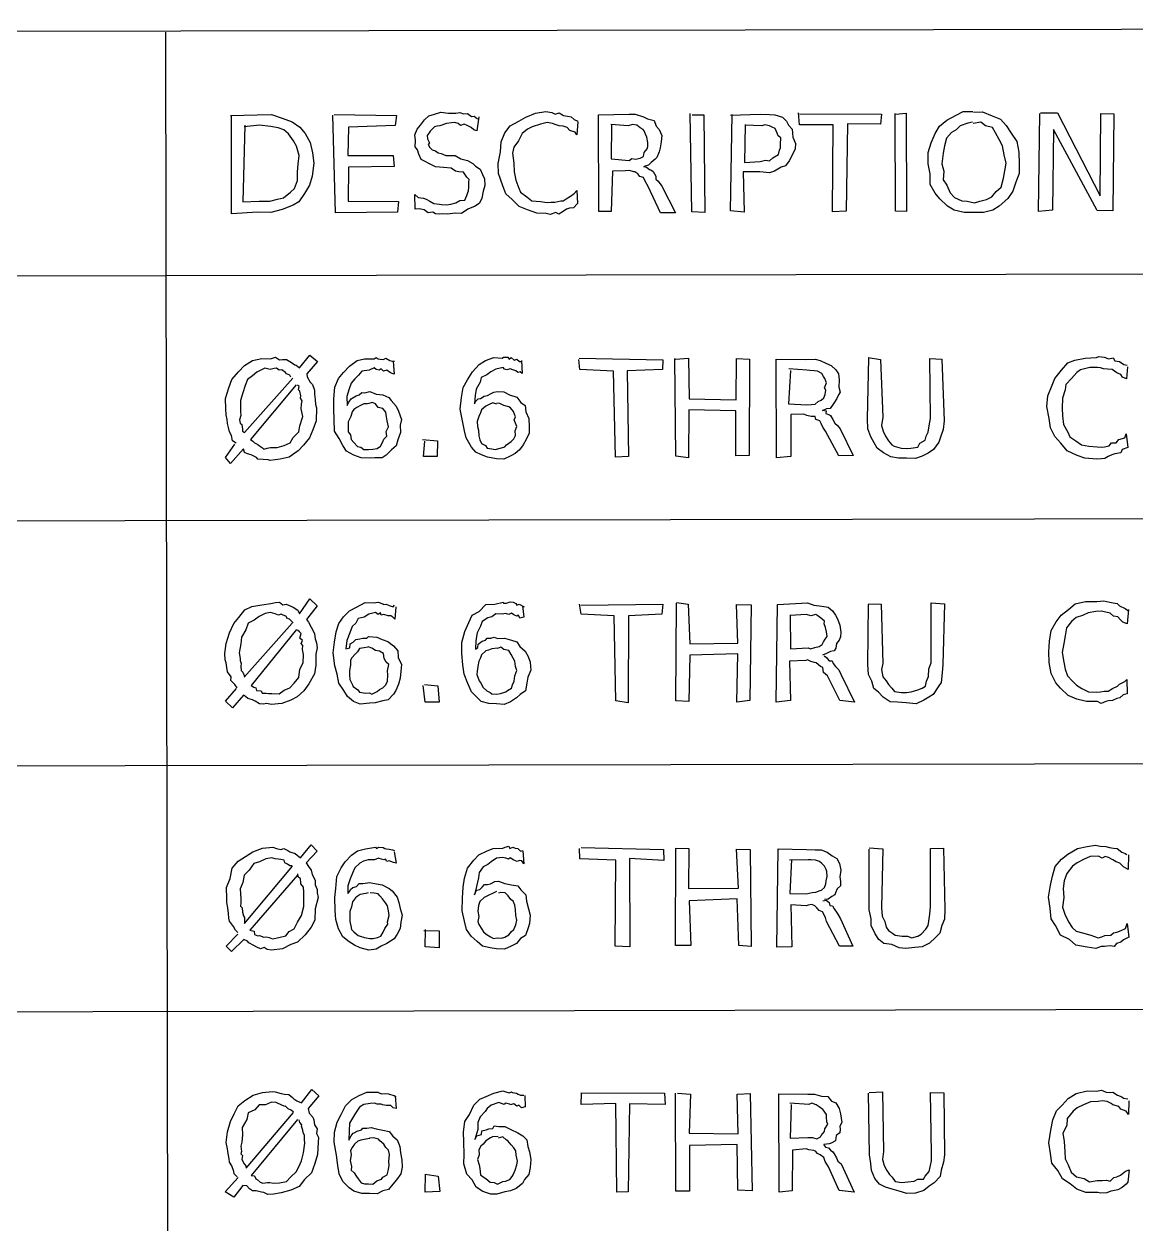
# Model space of a CAD drawing. Header units: millimetres. Extents: x 0 to 500, y -1 to 330.
# Drawn here: x 373.8 to 405.58, y 223.14 to 257.45 of the extents above; entities that cross this region are included whole.
import ezdxf

# ---------------------------------------------------------------- set-up
doc = ezdxf.new("R2010")
doc.units = ezdxf.units.MM

msp = doc.modelspace()

# ---------------------------------------------------------------- linework, layer by layer
for points in [[(329.853, 257.168), (485.854, 257.449)], [(377.842, 257.218), (377.955, 187.257)], [(386.799, 254.797), (386.738, 254.398), (386.656, 254.42), (386.583, 254.491), (386.468, 254.546), (386.384, 254.586), (386.277, 254.552), (386.205, 254.603), (386.113, 254.63), (386.019, 254.621), (385.879, 254.609), (385.684, 254.54), (385.6, 254.524), (385.535, 254.512), (385.407, 254.387), (385.381, 254.335), (385.322, 254.263), (385.334, 254.169), (385.387, 254.052), (385.349, 254.004), (385.403, 253.918), (385.469, 253.85), (385.562, 253.819), (385.639, 253.77), (385.726, 253.751), (385.857, 253.692), (386.123, 253.694), (386.288, 253.598), (386.477, 253.549), (386.623, 253.461), (386.708, 253.383), (386.837, 253.295), (386.907, 253.146), (386.96, 253.019), (386.974, 252.83), (386.921, 252.667), (386.887, 252.474), (386.821, 252.324), (386.694, 252.242), (386.488, 252.158), (386.304, 252.029), (386.144, 252.038), (385.897, 252.009), (385.747, 252.021), (385.672, 252.017), (385.558, 252.02), (385.48, 252.07), (385.355, 252.049), (385.233, 252.133), (385.098, 252.168), (384.978, 252.152), (384.97, 252.578), (385.061, 252.485), (385.213, 252.474), (385.296, 252.445), (385.4, 252.382), (385.509, 252.317), (385.678, 252.296), (385.731, 252.287), (385.868, 252.28), (385.994, 252.295), (386.142, 252.339), (386.255, 252.407), (386.397, 252.415), (386.453, 252.546), (386.484, 252.628), (386.502, 252.681), (386.51, 252.78), (386.513, 252.924), (386.527, 253.003), (386.453, 253.072), (386.402, 253.154), (386.364, 253.216), (386.228, 253.219), (386.136, 253.239), (386.012, 253.323), (385.79, 253.349), (385.558, 253.367), (385.391, 253.448), (385.245, 253.532), (385.151, 253.578), (385.082, 253.728), (385.043, 253.849), (384.982, 253.933), (384.989, 254.121), (384.972, 254.276), (385.04, 254.441), (385.134, 254.56), (385.249, 254.714), (385.368, 254.824), (385.532, 254.868), (385.714, 254.924), (385.93, 254.903), (386.023, 254.896), (386.141, 254.902), (386.259, 254.921), (386.358, 254.878), (386.472, 254.886), (386.588, 254.8), (386.669, 254.816), (386.761, 254.738)], [(389.629, 254.657), (389.599, 254.281), (389.557, 254.354), (389.401, 254.401), (389.327, 254.488), (389.209, 254.533), (389.1, 254.54), (388.98, 254.577), (388.904, 254.601), (388.757, 254.632), (388.561, 254.581), (388.319, 254.508), (388.192, 254.446), (388.041, 254.317), (387.933, 254.113), (387.801, 253.927), (387.766, 253.753), (387.8, 253.475), (387.805, 253.22), (387.861, 252.985), (387.938, 252.754), (387.991, 252.637), (388.168, 252.504), (388.315, 252.396), (388.563, 252.373), (388.754, 252.345), (388.859, 252.354), (388.976, 252.352), (389.143, 252.393), (389.21, 252.39), (389.296, 252.45), (389.421, 252.529), (389.523, 252.6), (389.604, 252.688), (389.619, 252.314), (389.509, 252.195), (389.389, 252.187), (389.306, 252.153), (389.209, 252.092), (389.082, 252.016), (389.004, 252.063), (388.839, 252.001), (388.728, 252.034), (388.454, 252.041), (388.195, 252.136), (387.952, 252.234), (387.75, 252.427), (387.571, 252.589), (387.488, 252.827), (387.366, 253.175), (387.351, 253.457), (387.418, 253.79), (387.441, 254.078), (387.538, 254.337), (387.698, 254.54), (387.944, 254.673), (388.14, 254.785), (388.415, 254.897), (388.717, 254.949), (388.883, 254.919), (388.985, 254.875), (389.093, 254.911), (389.216, 254.837), (389.335, 254.813), (389.44, 254.799), (389.525, 254.721), (389.633, 254.668)], [(400.941, 254.924), (401.2, 254.941), (401.47, 254.825), (401.707, 254.728), (401.874, 254.55), (402.021, 254.324), (402.177, 254.094), (402.232, 253.783), (402.245, 253.455), (402.245, 253.173), (402.151, 252.923), (402.062, 252.666), (401.918, 252.461), (401.671, 252.242), (401.494, 252.125), (401.225, 252.06), (400.917, 252.056), (400.674, 252.062), (400.383, 252.128), (400.193, 252.245), (399.979, 252.449), (399.844, 252.615), (399.705, 252.857), (399.697, 253.162), (399.644, 253.455), (399.644, 253.78), (399.727, 254.05), (399.842, 254.315), (399.968, 254.526), (400.174, 254.699), (400.445, 254.843), (400.647, 254.946), (400.923, 254.943)], [(379.699, 254.829), (380.46, 254.854), (380.868, 254.858), (381.179, 254.753), (381.46, 254.657), (381.678, 254.498), (381.831, 254.316), (381.977, 254.066), (382.043, 253.764), (382.083, 253.472), (382.035, 253.101), (381.956, 252.845), (381.815, 252.603), (381.656, 252.369), (381.492, 252.268), (381.178, 252.148), (380.853, 252.064), (380.485, 252.074), (379.727, 252.019), (379.73, 254.825)], [(382.664, 254.866), (384.445, 254.838), (384.405, 254.55), (383.073, 254.503), (383.053, 253.689), (384.353, 253.685), (384.377, 253.372), (383.072, 253.356), (383.062, 252.388), (384.501, 252.373), (384.47, 252.068), (382.702, 252.047), (382.629, 254.847)], [(391.506, 253.378), (391.59, 253.36), (391.676, 253.288), (391.72, 253.28), (391.787, 253.234), (391.863, 253.103), (391.86, 253.015), (391.922, 252.959), (392.026, 252.816), (392.421, 252.049), (391.992, 252.052), (391.639, 252.8), (391.553, 252.954), (391.507, 253.057), (391.403, 253.091), (391.347, 253.166), (391.255, 253.222), (391.227, 253.221), (391.103, 253.262), (390.993, 253.251), (390.619, 253.241), (390.582, 252.089), (390.232, 252.086), (390.222, 254.849), (391.096, 254.872), (391.271, 254.876), (391.504, 254.799), (391.619, 254.736), (391.815, 254.693), (391.871, 254.53), (391.957, 254.432), (392.027, 254.265), (392.013, 254.085), (391.98, 253.906), (391.954, 253.799), (391.939, 253.748), (391.885, 253.633), (391.843, 253.581), (391.721, 253.485), (391.651, 253.409), (391.53, 253.375)], [(390.592, 254.575), (390.58, 253.59), (391.095, 253.55), (391.171, 253.604), (391.276, 253.588), (391.407, 253.611), (391.507, 253.661), (391.521, 253.779), (391.613, 253.877), (391.634, 253.947), (391.626, 254.059), (391.598, 254.216), (391.566, 254.298), (391.521, 254.396), (391.499, 254.432), (391.408, 254.485), (391.318, 254.557), (391.196, 254.578), (391.069, 254.535), (390.568, 254.578)], [(392.901, 254.851), (393.228, 254.855), (393.256, 252.058), (392.884, 252.08), (392.844, 254.888)], [(393.989, 254.843), (394.839, 254.871), (395.112, 254.862), (395.262, 254.849), (395.476, 254.786), (395.593, 254.675), (395.649, 254.557), (395.757, 254.439), (395.776, 254.212), (395.853, 254.036), (395.837, 253.879), (395.737, 253.659), (395.673, 253.541), (395.563, 253.394), (395.438, 253.359), (395.25, 253.238), (395.111, 253.198), (394.834, 253.224), (394.359, 253.221), (394.387, 252.069), (393.992, 252.112), (394.042, 254.866)], [(394.41, 254.573), (394.393, 253.49), (394.84, 253.52), (394.991, 253.553), (395.112, 253.536), (395.206, 253.627), (395.255, 253.648), (395.361, 253.719), (395.39, 253.843), (395.426, 253.909), (395.421, 254.016), (395.431, 254.195), (395.352, 254.256), (395.327, 254.329), (395.273, 254.462), (395.183, 254.498), (395.112, 254.535), (394.97, 254.568), (394.89, 254.54), (394.408, 254.561)], [(395.968, 254.884), (398.313, 254.867), (398.279, 254.583), (397.334, 254.594), (397.303, 252.1), (396.907, 252.077), (396.927, 254.565), (395.961, 254.563), (395.94, 254.908)], [(398.707, 254.871), (399.019, 254.902), (399.024, 252.087), (398.711, 252.095), (398.701, 254.892)], [(400.913, 254.642), (400.778, 254.612), (400.559, 254.54), (400.448, 254.428), (400.312, 254.344), (400.171, 254.181), (400.113, 253.964), (400.074, 253.752), (400.038, 253.454), (400.094, 253.24), (400.073, 252.99), (400.174, 252.846), (400.271, 252.618), (400.393, 252.493), (400.608, 252.398), (400.758, 252.382), (400.97, 252.335), (401.117, 252.383), (401.315, 252.429), (401.464, 252.509), (401.586, 252.663), (401.734, 252.787), (401.798, 253.038), (401.834, 253.249), (401.871, 253.467), (401.82, 253.71), (401.773, 253.966), (401.672, 254.149), (401.57, 254.338), (401.485, 254.486), (401.287, 254.541), (401.151, 254.646), (400.934, 254.604)], [(402.852, 254.907), (403.345, 254.907), (404.558, 252.537), (404.58, 254.894), (404.954, 254.878), (404.922, 252.104), (404.473, 252.115), (403.227, 254.43), (403.194, 252.13), (402.799, 252.089), (402.837, 254.891)], [(380.11, 254.558), (380.056, 252.368), (380.521, 252.387), (380.822, 252.385), (381.04, 252.443), (381.219, 252.479), (381.413, 252.645), (381.526, 252.743), (381.62, 252.977), (381.615, 253.227), (381.635, 253.445), (381.664, 253.688), (381.591, 253.959), (381.502, 254.111), (381.36, 254.311), (381.222, 254.423), (381.062, 254.476), (380.845, 254.518), (380.525, 254.559), (380.093, 254.514)], [(329.867, 250.187), (485.856, 250.43)], [(379.863, 245.469), (379.755, 245.53), (379.726, 245.683), (379.668, 245.788), (379.64, 245.913), (379.61, 246.031), (379.601, 246.14), (379.575, 246.28), (379.571, 246.451), (379.559, 246.74), (379.65, 247.043), (379.743, 247.282), (379.932, 247.509), (380.1, 247.69), (380.33, 247.828), (380.596, 247.886), (380.839, 247.875), (380.988, 247.926), (381.105, 247.851), (381.185, 247.86), (381.302, 247.861), (381.441, 247.774), (381.535, 247.709), (381.582, 247.7), (381.668, 247.619), (381.969, 247.982), (382.191, 247.798), (381.883, 247.446), (381.896, 247.366), (381.978, 247.207), (382.044, 247.147), (382.105, 246.985), (382.106, 246.863), (382.121, 246.717), (382.127, 246.568), (382.157, 246.474), (382.149, 246.106), (382.055, 245.849), (381.956, 245.622), (381.784, 245.406), (381.633, 245.243), (381.373, 245.069), (381.122, 245.012), (380.83, 244.967), (380.776, 244.984), (380.632, 244.999), (380.485, 245.006), (380.442, 245.052), (380.288, 245.131), (380.183, 245.156), (380.105, 245.199), (380.069, 245.308), (379.697, 244.884), (379.555, 245.057), (379.824, 245.435)], [(384.352, 247.809), (384.382, 247.434), (384.347, 247.449), (384.271, 247.48), (384.166, 247.55), (384.07, 247.526), (384.003, 247.594), (383.951, 247.549), (383.86, 247.569), (383.807, 247.616), (383.666, 247.555), (383.453, 247.526), (383.363, 247.413), (383.25, 247.307), (383.148, 247.184), (383.091, 247.014), (383.022, 246.798), (383.033, 246.539), (383.087, 246.637), (383.154, 246.731), (383.183, 246.751), (383.291, 246.815), (383.378, 246.848), (383.456, 246.911), (383.536, 246.9), (383.68, 246.941), (383.861, 246.866), (384.057, 246.844), (384.225, 246.771), (384.29, 246.687), (384.435, 246.525), (384.507, 246.38), (384.584, 246.144), (384.548, 245.98), (384.556, 245.766), (384.486, 245.559), (384.435, 245.388), (384.299, 245.278), (384.149, 245.126), (384.037, 245.045), (383.827, 245.048), (383.662, 245.035), (383.439, 245.042), (383.228, 245.123), (383.012, 245.241), (382.915, 245.399), (382.802, 245.594), (382.671, 245.813), (382.661, 246.14), (382.651, 246.44), (382.654, 246.736), (382.685, 247.066), (382.785, 247.316), (382.934, 247.485), (383.105, 247.666), (383.323, 247.827), (383.53, 247.88), (383.805, 247.877), (383.862, 247.918), (383.918, 247.88), (383.977, 247.867), (384.072, 247.858), (384.139, 247.895), (384.256, 247.828), (384.334, 247.811), (384.384, 247.813)], [(388.014, 247.83), (388.034, 247.457), (387.984, 247.506), (387.91, 247.485), (387.856, 247.535), (387.774, 247.558), (387.694, 247.595), (387.603, 247.566), (387.531, 247.577), (387.494, 247.627), (387.287, 247.581), (387.14, 247.503), (387.03, 247.422), (386.869, 247.339), (386.837, 247.21), (386.719, 247.008), (386.699, 246.831), (386.672, 246.586), (386.715, 246.67), (386.782, 246.736), (386.846, 246.746), (386.949, 246.81), (387.045, 246.832), (387.155, 246.89), (387.231, 246.92), (387.331, 246.939), (387.515, 246.932), (387.68, 246.85), (387.885, 246.777), (387.997, 246.626), (388.128, 246.539), (388.141, 246.36), (388.232, 246.175), (388.238, 245.934), (388.235, 245.752), (388.154, 245.569), (388.066, 245.42), (387.962, 245.277), (387.835, 245.169), (387.718, 245.1), (387.518, 245.005), (387.304, 245.02), (387.045, 245.063), (386.873, 245.132), (386.714, 245.206), (386.586, 245.351), (386.44, 245.618), (386.394, 245.818), (386.327, 246.154), (386.268, 246.44), (386.308, 246.771), (386.349, 247.06), (386.474, 247.277), (386.62, 247.5), (386.806, 247.719), (386.985, 247.831), (387.228, 247.915), (387.462, 247.895), (387.502, 247.92), (387.628, 247.925), (387.665, 247.869), (387.719, 247.915), (387.807, 247.837), (387.889, 247.865), (387.961, 247.798), (388.026, 247.796)], [(389.668, 247.897), (392.059, 247.846), (392.047, 247.572), (391.036, 247.536), (391.078, 245.085), (390.71, 245.067), (390.65, 247.527), (389.682, 247.569), (389.659, 247.861)], [(392.422, 247.864), (392.791, 247.899), (392.811, 246.728), (394.154, 246.701), (394.162, 247.885), (394.532, 247.863), (394.526, 245.111), (394.144, 245.107), (394.147, 246.393), (392.8, 246.416), (392.788, 245.043), (392.431, 245.095), (392.402, 247.887)], [(396.627, 246.409), (396.729, 246.391), (396.723, 246.311), (396.826, 246.279), (396.847, 246.252), (396.922, 246.142), (396.98, 246.034), (397.048, 245.975), (397.131, 245.874), (397.497, 245.114), (397.092, 245.1), (396.713, 245.812), (396.628, 245.921), (396.583, 246.028), (396.548, 246.102), (396.434, 246.142), (396.413, 246.228), (396.299, 246.229), (396.177, 246.253), (396.085, 246.294), (395.72, 246.286), (395.716, 245.081), (395.311, 245.049), (395.302, 247.87), (396.132, 247.861), (396.41, 247.869), (396.561, 247.828), (396.721, 247.748), (396.87, 247.684), (397.002, 247.562), (397.08, 247.449), (397.1, 247.278), (397.088, 247.065), (397.124, 246.926), (397.08, 246.843), (397.03, 246.739), (396.97, 246.633), (396.93, 246.58), (396.84, 246.46), (396.736, 246.446), (396.611, 246.388)], [(397.924, 247.917), (398.282, 247.856), (398.346, 246.208), (398.306, 245.975), (398.355, 245.812), (398.427, 245.662), (398.51, 245.533), (398.602, 245.419), (398.673, 245.381), (398.868, 245.322), (399.03, 245.31), (399.148, 245.318), (399.347, 245.355), (399.406, 245.47), (399.558, 245.552), (399.582, 245.663), (399.642, 245.784), (399.674, 245.96), (399.714, 246.173), (399.692, 247.882), (400.039, 247.865), (400.099, 246.107), (400.074, 245.854), (399.995, 245.641), (399.948, 245.492), (399.798, 245.282), (399.641, 245.176), (399.474, 245.097), (399.282, 245.03), (399.026, 245.041), (398.793, 245.039), (398.576, 245.079), (398.366, 245.185), (398.181, 245.32), (398.101, 245.478), (398.002, 245.648), (397.92, 245.879), (397.91, 246.158), (397.947, 247.896)], [(405.337, 247.65), (405.314, 247.303), (405.199, 247.35), (405.15, 247.424), (405.035, 247.477), (404.904, 247.569), (404.772, 247.584), (404.658, 247.594), (404.574, 247.621), (404.488, 247.632), (404.264, 247.627), (404, 247.562), (403.893, 247.486), (403.739, 247.311), (403.578, 247.147), (403.56, 246.986), (403.482, 246.753), (403.47, 246.468), (403.48, 246.249), (403.509, 245.997), (403.638, 245.777), (403.694, 245.651), (403.869, 245.536), (404.026, 245.42), (404.24, 245.379), (404.478, 245.359), (404.598, 245.352), (404.688, 245.365), (404.817, 245.392), (404.888, 245.473), (405.021, 245.474), (405.098, 245.573), (405.261, 245.617), (405.3, 245.734), (405.354, 245.346), (405.194, 245.283), (405.152, 245.188), (404.983, 245.164), (404.893, 245.136), (404.789, 245.082), (404.698, 245.031), (404.594, 245.021), (404.464, 245.009), (404.118, 245.035), (403.903, 245.11), (403.615, 245.246), (403.439, 245.465), (403.264, 245.656), (403.137, 245.9), (403.1, 246.175), (403.04, 246.51), (403.066, 246.822), (403.184, 247.119), (403.267, 247.311), (403.453, 247.554), (403.632, 247.759), (403.837, 247.836), (404.129, 247.895), (404.455, 247.914), (404.521, 247.939), (404.673, 247.921), (404.809, 247.877), (404.936, 247.905), (404.983, 247.819), (405.112, 247.796), (405.241, 247.719), (405.333, 247.699)], [(381.427, 247.351), (381.393, 247.405), (381.299, 247.444), (381.271, 247.49), (381.167, 247.561), (381.092, 247.552), (381.016, 247.607), (380.947, 247.596), (380.831, 247.574), (380.681, 247.606), (380.452, 247.492), (380.33, 247.39), (380.183, 247.288), (380.121, 247.118), (380.053, 246.9), (379.983, 246.682), (379.987, 246.449), (379.988, 246.375), (379.993, 246.257), (379.962, 246.135), (379.976, 246.036), (380.021, 246.002), (380.039, 245.863), (380.043, 245.81), (380.102, 245.766), (381.482, 247.321)], [(395.706, 247.546), (395.652, 246.589), (396.177, 246.565), (396.311, 246.57), (396.415, 246.577), (396.497, 246.657), (396.583, 246.69), (396.662, 246.763), (396.698, 246.858), (396.714, 246.978), (396.68, 247.052), (396.735, 247.192), (396.691, 247.311), (396.654, 247.373), (396.608, 247.454), (396.478, 247.521), (396.388, 247.532), (396.262, 247.54), (396.175, 247.549), (395.662, 247.595)], [(381.581, 247.135), (380.27, 245.572), (380.338, 245.519), (380.383, 245.476), (380.481, 245.428), (380.527, 245.389), (380.612, 245.33), (380.656, 245.29), (380.753, 245.319), (380.848, 245.339), (381.037, 245.342), (381.231, 245.4), (381.402, 245.477), (381.494, 245.629), (381.65, 245.787), (381.685, 245.96), (381.764, 246.23), (381.719, 246.448), (381.727, 246.585), (381.747, 246.68), (381.701, 246.75), (381.711, 246.823), (381.685, 246.949), (381.641, 246.989), (381.659, 247.087), (381.62, 247.123)], [(383.604, 246.593), (383.51, 246.587), (383.417, 246.543), (383.309, 246.488), (383.228, 246.431), (383.177, 246.361), (383.142, 246.223), (383.061, 246.079), (383.064, 245.966), (383.068, 245.788), (383.134, 245.704), (383.147, 245.57), (383.222, 245.487), (383.334, 245.369), (383.427, 245.353), (383.512, 245.284), (383.649, 245.288), (383.765, 245.289), (383.889, 245.313), (383.99, 245.379), (384.055, 245.503), (384.081, 245.576), (384.168, 245.661), (384.151, 245.796), (384.214, 245.937), (384.18, 246.103), (384.159, 246.218), (384.138, 246.35), (384.056, 246.452), (383.925, 246.486), (383.842, 246.59), (383.756, 246.625), (383.62, 246.588)], [(387.314, 246.58), (387.198, 246.622), (387.098, 246.57), (387, 246.522), (386.872, 246.414), (386.844, 246.336), (386.795, 246.223), (386.756, 246.086), (386.76, 245.943), (386.785, 245.834), (386.797, 245.675), (386.831, 245.564), (386.879, 245.456), (386.989, 245.401), (387.038, 245.321), (387.173, 245.306), (387.269, 245.285), (387.451, 245.336), (387.543, 245.357), (387.593, 245.413), (387.725, 245.512), (387.797, 245.593), (387.845, 245.687), (387.84, 245.818), (387.886, 245.938), (387.809, 246.135), (387.843, 246.217), (387.794, 246.372), (387.703, 246.476), (387.655, 246.503), (387.509, 246.544), (387.402, 246.601), (387.312, 246.605)], [(385.19, 245.569), (385.622, 245.53), (385.605, 245.083), (385.217, 245.088), (385.255, 245.525)], [(329.872, 243.17), (485.88, 243.452)], [(379.893, 238.469), (379.826, 238.567), (379.71, 238.683), (379.72, 238.789), (379.614, 238.924), (379.596, 239.052), (379.574, 239.186), (379.551, 239.266), (379.543, 239.45), (379.572, 239.737), (379.673, 240.039), (379.792, 240.305), (379.943, 240.478), (380.113, 240.697), (380.307, 240.795), (380.592, 240.843), (380.853, 240.877), (380.985, 240.908), (381.097, 240.915), (381.192, 240.841), (381.295, 240.862), (381.429, 240.804), (381.491, 240.774), (381.626, 240.69), (381.668, 240.586), (381.968, 241.01), (382.177, 240.817), (381.876, 240.425), (381.934, 240.35), (382.006, 240.2), (382.054, 240.121), (382.097, 240.018), (382.123, 239.873), (382.155, 239.761), (382.18, 239.616), (382.142, 239.428), (382.14, 239.115), (382.098, 238.87), (381.938, 238.589), (381.798, 238.382), (381.602, 238.211), (381.424, 238.114), (381.169, 238.019), (380.867, 237.992), (380.74, 238.027), (380.63, 238.001), (380.533, 238.013), (380.407, 238.088), (380.331, 238.127), (380.197, 238.169), (380.131, 238.224), (380.069, 238.26), (379.756, 237.894), (379.555, 238.088), (379.872, 238.455)], [(384.431, 240.782), (384.394, 240.435), (384.338, 240.49), (384.286, 240.529), (384.21, 240.526), (384.088, 240.565), (384.009, 240.545), (383.986, 240.614), (383.919, 240.569), (383.844, 240.622), (383.651, 240.573), (383.522, 240.492), (383.354, 240.455), (383.279, 240.319), (383.182, 240.22), (383.113, 240.041), (383.029, 239.827), (382.998, 239.589), (383.109, 239.613), (383.119, 239.729), (383.206, 239.773), (383.28, 239.852), (383.397, 239.874), (383.48, 239.886), (383.594, 239.89), (383.649, 239.934), (383.887, 239.92), (384.037, 239.855), (384.195, 239.793), (384.356, 239.675), (384.479, 239.53), (384.494, 239.333), (384.593, 239.142), (384.571, 238.946), (384.549, 238.743), (384.5, 238.572), (384.425, 238.393), (384.363, 238.293), (384.207, 238.129), (384.053, 238.101), (383.835, 238.043), (383.684, 238.035), (383.408, 238.002), (383.219, 238.08), (383.041, 238.219), (382.939, 238.391), (382.795, 238.599), (382.746, 238.859), (382.683, 239.099), (382.639, 239.468), (382.67, 239.772), (382.722, 240.074), (382.799, 240.305), (382.931, 240.502), (383.106, 240.674), (383.301, 240.78), (383.553, 240.909), (383.789, 240.899), (383.856, 240.91), (383.922, 240.921), (384.056, 240.869), (384.069, 240.855), (384.15, 240.867), (384.24, 240.824), (384.352, 240.789), (384.392, 240.831)], [(388.051, 240.811), (388.086, 240.492), (387.968, 240.459), (387.932, 240.551), (387.881, 240.519), (387.795, 240.562), (387.733, 240.609), (387.655, 240.568), (387.558, 240.6), (387.466, 240.581), (387.285, 240.589), (387.167, 240.503), (387.054, 240.468), (386.899, 240.37), (386.842, 240.232), (386.754, 240.047), (386.714, 239.825), (386.704, 239.576), (386.771, 239.627), (386.784, 239.715), (386.897, 239.807), (386.986, 239.835), (387.04, 239.886), (387.141, 239.892), (387.234, 239.923), (387.335, 239.884), (387.536, 239.892), (387.733, 239.834), (387.883, 239.79), (387.975, 239.655), (388.122, 239.522), (388.21, 239.365), (388.264, 239.208), (388.282, 238.976), (388.199, 238.772), (388.17, 238.6), (388.132, 238.381), (387.979, 238.284), (387.875, 238.185), (387.703, 238.073), (387.524, 237.994), (387.3, 238.017), (387.083, 238.026), (386.863, 238.082), (386.71, 238.232), (386.594, 238.354), (386.486, 238.595), (386.377, 238.865), (386.337, 239.124), (386.317, 239.455), (386.314, 239.766), (386.396, 240.08), (386.509, 240.339), (386.609, 240.543), (386.809, 240.657), (387, 240.849), (387.254, 240.867), (387.495, 240.921), (387.508, 240.895), (387.588, 240.887), (387.691, 240.925), (387.778, 240.917), (387.853, 240.885), (387.887, 240.83), (387.952, 240.862), (388.096, 240.782)], [(389.719, 240.836), (392.063, 240.861), (392.031, 240.581), (391.077, 240.525), (391.071, 238.043), (390.717, 238.103), (390.665, 240.527), (389.728, 240.574), (389.677, 240.864)], [(392.452, 240.906), (392.784, 240.864), (392.834, 239.73), (394.205, 239.75), (394.162, 240.851), (394.585, 240.845), (394.547, 238.104), (394.173, 238.062), (394.2, 239.445), (392.827, 239.404), (392.802, 238.076), (392.433, 238.094), (392.451, 240.888)], [(396.667, 239.385), (396.741, 239.339), (396.755, 239.31), (396.81, 239.246), (396.904, 239.241), (396.931, 239.167), (396.996, 239.079), (397.087, 238.984), (397.149, 238.857), (397.536, 238.065), (397.122, 238.11), (396.766, 238.817), (396.65, 238.911), (396.635, 239.049), (396.568, 239.083), (396.446, 239.186), (396.399, 239.199), (396.293, 239.225), (396.19, 239.272), (396.143, 239.247), (395.684, 239.236), (395.71, 238.109), (395.301, 238.059), (395.332, 240.848), (396.198, 240.898), (396.379, 240.838), (396.604, 240.805), (396.787, 240.778), (396.908, 240.674), (396.996, 240.551), (397.053, 240.447), (397.116, 240.26), (397.151, 240.06), (397.133, 239.925), (397.096, 239.837), (397.027, 239.737), (397.004, 239.609), (396.953, 239.527), (396.853, 239.51), (396.742, 239.451), (396.622, 239.408)], [(397.927, 240.868), (398.299, 240.86), (398.347, 239.162), (398.312, 238.993), (398.343, 238.789), (398.441, 238.668), (398.511, 238.564), (398.606, 238.463), (398.683, 238.361), (398.884, 238.341), (399.024, 238.335), (399.159, 238.357), (399.35, 238.414), (399.473, 238.46), (399.571, 238.517), (399.596, 238.665), (399.654, 238.797), (399.666, 239.012), (399.726, 239.185), (399.732, 240.9), (400.108, 240.869), (400.061, 239.14), (400.04, 238.901), (400.015, 238.627), (399.929, 238.501), (399.791, 238.282), (399.659, 238.201), (399.516, 238.116), (399.301, 238.017), (399.013, 238.041), (398.77, 238.056), (398.555, 238.07), (398.361, 238.199), (398.226, 238.344), (398.088, 238.45), (398.03, 238.661), (397.938, 238.851), (397.919, 239.141), (397.941, 240.852)], [(405.368, 240.71), (405.336, 240.302), (405.211, 240.345), (405.139, 240.419), (405.062, 240.504), (404.941, 240.521), (404.849, 240.604), (404.727, 240.631), (404.593, 240.663), (404.441, 240.648), (404.218, 240.612), (404.055, 240.534), (403.879, 240.485), (403.741, 240.369), (403.6, 240.181), (403.561, 239.954), (403.522, 239.735), (403.476, 239.479), (403.519, 239.201), (403.557, 239.007), (403.626, 238.817), (403.767, 238.662), (403.887, 238.549), (404.037, 238.45), (404.223, 238.357), (404.458, 238.347), (404.571, 238.353), (404.676, 238.378), (404.79, 238.377), (404.914, 238.447), (405.057, 238.521), (405.11, 238.576), (405.27, 238.651), (405.321, 238.707), (405.336, 238.301), (405.221, 238.267), (405.118, 238.185), (405.039, 238.165), (404.909, 238.111), (404.797, 238.098), (404.727, 238.079), (404.591, 238.018), (404.482, 238.075), (404.172, 238.079), (403.892, 238.143), (403.648, 238.253), (403.429, 238.46), (403.295, 238.61), (403.156, 238.876), (403.103, 239.199), (403.091, 239.499), (403.108, 239.809), (403.162, 240.108), (403.306, 240.357), (403.446, 240.551), (403.656, 240.712), (403.847, 240.869), (404.145, 240.943), (404.468, 240.937), (404.566, 240.951), (404.663, 240.953), (404.837, 240.921), (404.934, 240.897), (405.049, 240.877), (405.113, 240.819), (405.271, 240.742), (405.368, 240.667)], [(381.487, 240.326), (381.384, 240.433), (381.314, 240.459), (381.298, 240.513), (381.188, 240.562), (381.15, 240.58), (381.068, 240.548), (380.974, 240.582), (380.846, 240.627), (380.688, 240.592), (380.516, 240.51), (380.377, 240.405), (380.21, 240.315), (380.142, 240.132), (380.019, 239.921), (379.991, 239.727), (379.945, 239.469), (379.973, 239.31), (379.977, 239.251), (380.004, 239.17), (379.996, 239.094), (380.006, 238.961), (380.056, 238.914), (380.103, 238.803), (380.091, 238.771), (381.459, 240.317)], [(395.702, 240.554), (395.705, 239.588), (396.21, 239.61), (396.278, 239.589), (396.4, 239.625), (396.531, 239.648), (396.615, 239.711), (396.651, 239.788), (396.699, 239.864), (396.752, 239.937), (396.737, 240.07), (396.705, 240.196), (396.666, 240.302), (396.676, 240.378), (396.604, 240.44), (396.491, 240.526), (396.434, 240.564), (396.287, 240.529), (396.166, 240.569), (395.693, 240.541)], [(381.586, 240.138), (380.293, 238.534), (380.367, 238.49), (380.424, 238.467), (380.446, 238.391), (380.574, 238.387), (380.605, 238.319), (380.724, 238.314), (380.785, 238.306), (380.886, 238.305), (381.087, 238.296), (381.232, 238.405), (381.392, 238.467), (381.519, 238.604), (381.654, 238.761), (381.679, 239), (381.774, 239.182), (381.785, 239.427), (381.763, 239.569), (381.769, 239.684), (381.717, 239.738), (381.76, 239.825), (381.687, 239.891), (381.716, 240.022), (381.675, 240.067), (381.619, 240.116)], [(383.625, 239.636), (383.522, 239.617), (383.391, 239.591), (383.335, 239.497), (383.261, 239.429), (383.172, 239.325), (383.131, 239.257), (383.128, 239.117), (383.099, 238.97), (383.104, 238.844), (383.111, 238.712), (383.185, 238.557), (383.211, 238.51), (383.341, 238.417), (383.392, 238.344), (383.56, 238.318), (383.677, 238.324), (383.741, 238.288), (383.897, 238.361), (383.964, 238.426), (384.057, 238.472), (384.131, 238.545), (384.186, 238.655), (384.196, 238.845), (384.184, 238.956), (384.224, 239.133), (384.146, 239.201), (384.091, 239.312), (384.072, 239.452), (383.962, 239.514), (383.849, 239.533), (383.745, 239.605), (383.639, 239.64)], [(387.328, 239.606), (387.175, 239.583), (387.075, 239.549), (386.997, 239.526), (386.877, 239.416), (386.851, 239.326), (386.797, 239.236), (386.772, 239.082), (386.756, 238.951), (386.739, 238.85), (386.806, 238.674), (386.866, 238.595), (386.915, 238.485), (387.024, 238.387), (387.119, 238.336), (387.169, 238.294), (387.318, 238.289), (387.417, 238.306), (387.568, 238.356), (387.614, 238.396), (387.729, 238.459), (387.764, 238.553), (387.809, 238.662), (387.828, 238.818), (387.884, 238.966), (387.852, 239.082), (387.826, 239.228), (387.779, 239.317), (387.723, 239.422), (387.658, 239.539), (387.514, 239.562), (387.43, 239.634), (387.336, 239.599)], [(385.244, 238.561), (385.623, 238.532), (385.664, 238.065), (385.261, 238.062), (385.208, 238.539)], [(329.873, 236.163), (485.887, 236.45)], [(379.911, 231.471), (379.844, 231.543), (379.783, 231.65), (379.675, 231.798), (379.652, 231.887), (379.639, 232.017), (379.62, 232.185), (379.599, 232.334), (379.597, 232.449), (379.584, 232.758), (379.689, 233.021), (379.752, 233.317), (379.923, 233.51), (380.128, 233.65), (380.336, 233.783), (380.616, 233.889), (380.912, 233.917), (381.013, 233.873), (381.142, 233.851), (381.225, 233.874), (381.341, 233.815), (381.401, 233.785), (381.551, 233.729), (381.61, 233.684), (381.703, 233.611), (382.008, 233.977), (382.18, 233.803), (381.866, 233.47), (381.931, 233.359), (382.009, 233.255), (382.033, 233.138), (382.122, 232.971), (382.123, 232.836), (382.175, 232.709), (382.175, 232.613), (382.202, 232.479), (382.125, 232.153), (382.115, 231.826), (382.004, 231.632), (381.831, 231.407), (381.611, 231.198), (381.423, 231.128), (381.185, 231.007), (380.875, 230.966), (380.753, 230.991), (380.659, 231.044), (380.559, 231.011), (380.456, 231.055), (380.371, 231.102), (380.227, 231.178), (380.183, 231.228), (380.078, 231.277), (379.732, 230.935), (379.576, 231.086), (379.907, 231.432)], [(384.383, 233.784), (384.437, 233.456), (384.361, 233.474), (384.238, 233.525), (384.168, 233.506), (384.135, 233.571), (384.081, 233.548), (383.951, 233.588), (383.932, 233.603), (383.816, 233.556), (383.639, 233.557), (383.502, 233.516), (383.399, 233.457), (383.251, 233.325), (383.192, 233.171), (383.122, 233.01), (383.051, 232.808), (383.058, 232.593), (383.109, 232.653), (383.133, 232.704), (383.202, 232.762), (383.304, 232.795), (383.38, 232.879), (383.481, 232.874), (383.613, 232.897), (383.672, 232.907), (383.871, 232.867), (384.038, 232.836), (384.238, 232.735), (384.322, 232.668), (384.466, 232.489), (384.516, 232.331), (384.553, 232.163), (384.607, 231.97), (384.571, 231.77), (384.555, 231.585), (384.469, 231.43), (384.377, 231.298), (384.173, 231.158), (384.011, 231.086), (383.863, 230.999), (383.658, 230.974), (383.411, 231.038), (383.243, 231.111), (383.094, 231.208), (382.907, 231.351), (382.785, 231.576), (382.707, 231.844), (382.696, 232.101), (382.684, 232.478), (382.71, 232.737), (382.741, 233.076), (382.866, 233.326), (382.98, 233.497), (383.157, 233.682), (383.331, 233.807), (383.561, 233.868), (383.847, 233.919), (383.873, 233.873), (383.935, 233.914), (384.063, 233.909), (384.116, 233.876), (384.162, 233.863), (384.235, 233.861), (384.329, 233.839), (384.393, 233.824)], [(388.06, 233.81), (388.085, 233.443), (388.03, 233.524), (387.957, 233.538), (387.892, 233.507), (387.802, 233.547), (387.693, 233.607), (387.643, 233.571), (387.575, 233.605), (387.48, 233.623), (387.303, 233.601), (387.15, 233.498), (387.052, 233.422), (386.925, 233.356), (386.811, 233.192), (386.793, 233.036), (386.73, 232.793), (386.674, 232.556), (386.734, 232.687), (386.828, 232.7), (386.891, 232.771), (386.961, 232.848), (387.05, 232.85), (387.136, 232.863), (387.255, 232.935), (387.36, 232.945), (387.547, 232.874), (387.734, 232.837), (387.91, 232.807), (387.997, 232.695), (388.139, 232.55), (388.166, 232.371), (388.215, 232.154), (388.263, 231.967), (388.245, 231.734), (388.21, 231.604), (388.129, 231.385), (387.986, 231.302), (387.875, 231.16), (387.725, 231.083), (387.537, 230.996), (387.301, 231.006), (387.127, 231.035), (386.907, 231.08), (386.754, 231.214), (386.583, 231.374), (386.443, 231.56), (386.389, 231.803), (386.323, 232.096), (386.331, 232.454), (386.351, 232.77), (386.39, 233.024), (386.471, 233.318), (386.653, 233.545), (386.797, 233.695), (387.041, 233.806), (387.209, 233.881), (387.488, 233.889), (387.548, 233.917), (387.66, 233.939), (387.687, 233.875), (387.768, 233.911), (387.84, 233.89), (387.91, 233.873), (387.987, 233.798), (388.056, 233.823)], [(389.723, 233.902), (392.081, 233.85), (392.092, 233.53), (391.109, 233.587), (391.118, 231.065), (390.701, 231.089), (390.716, 233.541), (389.682, 233.581), (389.679, 233.877)], [(392.41, 233.884), (392.801, 233.877), (392.791, 232.731), (394.218, 232.738), (394.169, 233.857), (394.558, 233.844), (394.583, 231.076), (394.23, 231.105), (394.182, 232.436), (392.811, 232.382), (392.861, 231.101), (392.423, 231.106), (392.426, 233.871)], [(396.631, 232.383), (396.725, 232.403), (396.817, 232.335), (396.834, 232.25), (396.909, 232.236), (396.952, 232.149), (397.044, 232.03), (397.07, 231.983), (397.136, 231.868), (397.489, 231.082), (397.107, 231.082), (396.737, 231.793), (396.707, 231.9), (396.627, 232.065), (396.529, 232.108), (396.459, 232.18), (396.403, 232.237), (396.317, 232.271), (396.211, 232.253), (396.159, 232.241), (395.717, 232.27), (395.75, 231.067), (395.322, 231.053), (395.36, 233.863), (396.166, 233.847), (396.415, 233.836), (396.587, 233.843), (396.76, 233.772), (396.898, 233.67), (397.032, 233.593), (397.111, 233.446), (397.145, 233.256), (397.115, 233.068), (397.142, 232.934), (397.141, 232.807), (397.042, 232.722), (396.993, 232.607), (396.975, 232.548), (396.889, 232.508), (396.781, 232.424), (396.677, 232.42)], [(397.953, 233.893), (398.348, 233.865), (398.309, 232.177), (398.33, 231.942), (398.401, 231.792), (398.443, 231.631), (398.509, 231.53), (398.628, 231.458), (398.699, 231.395), (398.897, 231.369), (399.049, 231.366), (399.18, 231.323), (399.348, 231.375), (399.441, 231.428), (399.574, 231.567), (399.643, 231.678), (399.664, 231.803), (399.696, 232.004), (399.708, 232.208), (399.706, 233.873), (400.081, 233.886), (400.124, 232.137), (400.109, 231.861), (400.036, 231.68), (399.981, 231.456), (399.849, 231.333), (399.682, 231.167), (399.471, 231.07), (399.267, 231.044), (399.001, 231.018), (398.814, 231.036), (398.602, 231.132), (398.376, 231.165), (398.234, 231.278), (398.132, 231.437), (398.013, 231.678), (398.012, 231.87), (397.96, 232.119), (397.961, 233.861)], [(405.37, 233.7), (405.359, 233.272), (405.231, 233.35), (405.12, 233.455), (405.022, 233.496), (404.926, 233.548), (404.798, 233.622), (404.705, 233.646), (404.615, 233.603), (404.513, 233.662), (404.274, 233.647), (404.08, 233.56), (403.899, 233.469), (403.772, 233.371), (403.604, 233.163), (403.535, 232.953), (403.499, 232.735), (403.519, 232.473), (403.488, 232.202), (403.554, 231.999), (403.659, 231.779), (403.758, 231.616), (403.872, 231.51), (404.059, 231.461), (404.292, 231.399), (404.506, 231.32), (404.61, 231.351), (404.691, 231.393), (404.867, 231.398), (404.942, 231.463), (405.04, 231.486), (405.164, 231.532), (405.283, 231.594), (405.329, 231.734), (405.376, 231.337), (405.223, 231.265), (405.148, 231.194), (405.026, 231.165), (404.964, 231.077), (404.85, 231.09), (404.684, 231.078), (404.586, 231.079), (404.432, 231.013), (404.19, 231.054), (403.869, 231.109), (403.682, 231.276), (403.428, 231.399), (403.286, 231.676), (403.162, 231.867), (403.133, 232.175), (403.082, 232.483), (403.138, 232.83), (403.202, 233.083), (403.274, 233.358), (403.457, 233.568), (403.639, 233.714), (403.917, 233.88), (404.189, 233.933), (404.431, 233.971), (404.562, 233.941), (404.718, 233.933), (404.829, 233.907), (404.944, 233.888), (405.048, 233.875), (405.176, 233.773), (405.275, 233.729), (405.327, 233.702)], [(381.465, 233.385), (381.398, 233.381), (381.331, 233.43), (381.25, 233.467), (381.235, 233.542), (381.135, 233.563), (381.064, 233.572), (380.976, 233.582), (380.885, 233.61), (380.708, 233.577), (380.53, 233.496), (380.365, 233.446), (380.234, 233.258), (380.09, 233.116), (380.057, 232.908), (379.981, 232.72), (379.994, 232.442), (380, 232.323), (379.99, 232.225), (380.033, 232.177), (380.047, 232.054), (380.076, 231.953), (380.103, 231.907), (380.105, 231.805), (380.103, 231.737), (381.472, 233.372)], [(395.736, 233.562), (395.694, 232.587), (396.155, 232.581), (396.331, 232.617), (396.43, 232.624), (396.553, 232.672), (396.595, 232.689), (396.681, 232.757), (396.722, 232.869), (396.725, 232.956), (396.761, 233.073), (396.747, 233.216), (396.729, 233.273), (396.68, 233.372), (396.603, 233.448), (396.541, 233.509), (396.422, 233.543), (396.285, 233.557), (396.217, 233.55), (395.681, 233.542)], [(381.614, 233.118), (380.255, 231.545), (380.373, 231.518), (380.39, 231.414), (380.48, 231.383), (380.526, 231.387), (380.652, 231.342), (380.722, 231.354), (380.808, 231.333), (380.903, 231.296), (381.078, 231.334), (381.286, 231.376), (381.381, 231.505), (381.523, 231.58), (381.619, 231.772), (381.731, 231.961), (381.798, 232.218), (381.799, 232.429), (381.792, 232.57), (381.795, 232.624), (381.788, 232.77), (381.714, 232.867), (381.712, 232.891), (381.7, 233.005), (381.637, 233.067), (381.625, 233.151)], [(383.639, 232.608), (383.572, 232.587), (383.411, 232.563), (383.317, 232.509), (383.278, 232.465), (383.185, 232.356), (383.163, 232.209), (383.109, 232.071), (383.107, 231.959), (383.111, 231.788), (383.142, 231.664), (383.162, 231.559), (383.228, 231.496), (383.345, 231.391), (383.407, 231.37), (383.527, 231.33), (383.682, 231.299), (383.781, 231.306), (383.905, 231.33), (384, 231.37), (384.064, 231.486), (384.108, 231.588), (384.197, 231.714), (384.19, 231.782), (384.237, 231.963), (384.216, 232.093), (384.185, 232.24), (384.131, 232.327), (384.046, 232.438), (383.973, 232.523), (383.924, 232.578), (383.81, 232.598), (383.691, 232.611)], [(387.307, 232.65), (387.189, 232.588), (387.105, 232.556), (386.991, 232.494), (386.953, 232.475), (386.832, 232.364), (386.794, 232.245), (386.766, 232.084), (386.799, 231.931), (386.77, 231.791), (386.802, 231.701), (386.883, 231.57), (386.934, 231.494), (387.012, 231.427), (387.134, 231.354), (387.217, 231.308), (387.32, 231.325), (387.447, 231.309), (387.545, 231.345), (387.654, 231.405), (387.729, 231.501), (387.796, 231.561), (387.86, 231.696), (387.89, 231.824), (387.86, 231.961), (387.852, 232.137), (387.83, 232.257), (387.784, 232.372), (387.717, 232.422), (387.635, 232.52), (387.553, 232.606), (387.425, 232.617), (387.358, 232.595)], [(385.226, 231.534), (385.663, 231.526), (385.669, 231.038), (385.267, 231.066), (385.272, 231.56)], [(329.869, 229.122), (485.894, 229.443)], [(379.894, 224.49), (379.803, 224.579), (379.799, 224.645), (379.738, 224.801), (379.675, 224.91), (379.659, 225.007), (379.634, 225.155), (379.615, 225.288), (379.579, 225.473), (379.615, 225.775), (379.7, 226.067), (379.808, 226.289), (379.921, 226.517), (380.111, 226.675), (380.353, 226.82), (380.616, 226.898), (380.897, 226.933), (380.98, 226.917), (381.153, 226.868), (381.243, 226.857), (381.368, 226.843), (381.471, 226.762), (381.512, 226.724), (381.598, 226.658), (381.731, 226.607), (382.024, 226.991), (382.225, 226.804), (381.918, 226.445), (381.946, 226.307), (382.051, 226.198), (382.081, 226.12), (382.102, 225.981), (382.18, 225.858), (382.16, 225.726), (382.219, 225.616), (382.206, 225.478), (382.192, 225.126), (382.111, 224.871), (382.017, 224.6), (381.818, 224.41), (381.667, 224.213), (381.426, 224.109), (381.151, 224.031), (380.931, 223.993), (380.771, 223.989), (380.655, 224.044), (380.589, 224.051), (380.433, 224.091), (380.328, 224.091), (380.24, 224.145), (380.168, 224.236), (380.056, 224.246), (379.797, 223.906), (379.544, 224.058), (379.918, 224.472)], [(384.41, 226.806), (384.433, 226.439), (384.352, 226.466), (384.286, 226.527), (384.176, 226.532), (384.161, 226.525), (384.045, 226.551), (384.003, 226.563), (383.892, 226.566), (383.815, 226.592), (383.692, 226.583), (383.512, 226.554), (383.386, 226.477), (383.27, 226.311), (383.217, 226.211), (383.105, 226.021), (383.088, 225.801), (383.086, 225.537), (383.146, 225.661), (383.208, 225.742), (383.239, 225.748), (383.318, 225.797), (383.447, 225.831), (383.479, 225.884), (383.599, 225.878), (383.717, 225.902), (383.865, 225.863), (384.051, 225.823), (384.239, 225.789), (384.339, 225.656), (384.469, 225.549), (384.54, 225.358), (384.563, 225.172), (384.594, 224.976), (384.611, 224.768), (384.572, 224.575), (384.446, 224.403), (384.336, 224.278), (384.221, 224.131), (384.059, 224.086), (383.891, 224), (383.67, 224.01), (383.455, 224.012), (383.23, 224.084), (383.09, 224.176), (382.908, 224.356), (382.804, 224.575), (382.768, 224.809), (382.726, 225.106), (382.662, 225.48), (382.672, 225.769), (382.752, 226.052), (382.864, 226.267), (382.991, 226.517), (383.164, 226.699), (383.382, 226.813), (383.595, 226.912), (383.833, 226.908), (383.931, 226.91), (383.944, 226.889), (384.03, 226.865), (384.141, 226.873), (384.216, 226.866), (384.238, 226.852), (384.377, 226.812), (384.436, 226.775)], [(388.111, 226.819), (388.119, 226.491), (388.023, 226.458), (387.946, 226.535), (387.889, 226.51), (387.8, 226.58), (387.699, 226.548), (387.683, 226.563), (387.552, 226.6), (387.521, 226.562), (387.371, 226.613), (387.153, 226.536), (387.037, 226.443), (386.976, 226.354), (386.84, 226.201), (386.769, 226.04), (386.768, 225.839), (386.689, 225.559), (386.743, 225.66), (386.871, 225.698), (386.885, 225.804), (387.012, 225.837), (387.083, 225.866), (387.2, 225.872), (387.239, 225.944), (387.369, 225.926), (387.545, 225.928), (387.715, 225.844), (387.915, 225.751), (388.058, 225.664), (388.169, 225.543), (388.204, 225.361), (388.251, 225.208), (388.281, 224.984), (388.267, 224.759), (388.23, 224.558), (388.104, 224.412), (388.044, 224.295), (387.87, 224.153), (387.7, 224.093), (387.543, 224.059), (387.318, 223.998), (387.145, 223.998), (386.912, 224.069), (386.726, 224.197), (386.613, 224.405), (386.46, 224.566), (386.373, 224.86), (386.379, 225.124), (386.372, 225.489), (386.36, 225.763), (386.401, 226.067), (386.529, 226.276), (386.66, 226.536), (386.832, 226.711), (387.013, 226.789), (387.23, 226.879), (387.485, 226.949), (387.573, 226.92), (387.669, 226.893), (387.736, 226.923), (387.762, 226.904), (387.878, 226.88), (387.923, 226.851), (387.987, 226.823), (388.09, 226.82)], [(389.711, 226.892), (392.109, 226.885), (392.124, 226.556), (391.109, 226.58), (391.069, 224.06), (390.744, 224.053), (390.712, 226.583), (389.727, 226.559), (389.73, 226.871)], [(392.481, 226.881), (392.854, 226.854), (392.811, 225.741), (394.217, 225.72), (394.187, 226.854), (394.558, 226.876), (394.611, 224.086), (394.205, 224.11), (394.181, 225.415), (392.825, 225.381), (392.819, 224.084), (392.433, 224.083), (392.424, 226.878)], [(396.655, 225.416), (396.705, 225.336), (396.798, 225.315), (396.849, 225.255), (396.915, 225.201), (396.958, 225.145), (397.022, 225.033), (397.066, 224.939), (397.158, 224.865), (397.531, 224.055), (397.104, 224.102), (396.794, 224.773), (396.704, 224.926), (396.662, 225.04), (396.56, 225.123), (396.483, 225.158), (396.422, 225.228), (396.372, 225.246), (396.235, 225.261), (396.156, 225.288), (395.761, 225.248), (395.757, 224.092), (395.38, 224.047), (395.377, 226.866), (396.208, 226.851), (396.398, 226.85), (396.592, 226.8), (396.776, 226.785), (396.884, 226.65), (397.008, 226.601), (397.095, 226.442), (397.134, 226.287), (397.172, 226.043), (397.121, 225.937), (397.129, 225.856), (397.116, 225.749), (397.012, 225.667), (396.995, 225.523), (396.87, 225.455), (396.818, 225.434), (396.665, 225.416)], [(397.954, 226.905), (398.335, 226.918), (398.364, 225.212), (398.335, 224.982), (398.387, 224.814), (398.46, 224.668), (398.536, 224.557), (398.613, 224.477), (398.704, 224.359), (398.892, 224.33), (399.063, 224.348), (399.243, 224.366), (399.35, 224.422), (399.507, 224.427), (399.555, 224.507), (399.674, 224.639), (399.712, 224.818), (399.74, 224.95), (399.737, 225.154), (399.711, 226.898), (400.091, 226.889), (400.115, 225.122), (400.086, 224.907), (400.017, 224.684), (399.99, 224.503), (399.818, 224.317), (399.67, 224.218), (399.523, 224.099), (399.278, 224.02), (399.032, 224.01), (398.812, 224.081), (398.614, 224.133), (398.428, 224.194), (398.248, 224.276), (398.12, 224.438), (398.025, 224.673), (398.004, 224.87), (397.964, 225.123), (397.94, 226.883)], [(405.38, 226.659), (405.372, 226.273), (405.299, 226.37), (405.15, 226.423), (405.096, 226.504), (404.922, 226.552), (404.875, 226.582), (404.763, 226.641), (404.627, 226.662), (404.505, 226.643), (404.283, 226.633), (404.082, 226.546), (403.901, 226.467), (403.787, 226.363), (403.616, 226.154), (403.605, 225.959), (403.492, 225.742), (403.531, 225.496), (403.547, 225.216), (403.559, 225.008), (403.648, 224.831), (403.731, 224.62), (403.888, 224.488), (404.105, 224.438), (404.254, 224.351), (404.473, 224.387), (404.615, 224.389), (404.744, 224.394), (404.847, 224.37), (404.948, 224.467), (405.04, 224.488), (405.138, 224.538), (405.286, 224.656), (405.392, 224.685), (405.351, 224.334), (405.299, 224.277), (405.186, 224.187), (405.065, 224.121), (404.918, 224.085), (404.864, 224.078), (404.75, 224.034), (404.567, 224.019), (404.489, 224.038), (404.152, 224.044), (403.898, 224.135), (403.705, 224.292), (403.479, 224.435), (403.35, 224.668), (403.183, 224.881), (403.14, 225.158), (403.094, 225.457), (403.153, 225.825), (403.207, 226.115), (403.316, 226.378), (403.478, 226.543), (403.647, 226.732), (403.872, 226.871), (404.186, 226.947), (404.457, 226.94), (404.601, 226.971), (404.732, 226.912), (404.867, 226.901), (404.925, 226.907), (405.052, 226.82), (405.18, 226.776), (405.23, 226.741), (405.349, 226.716)], [(381.5, 226.336), (381.432, 226.391), (381.352, 226.436), (381.273, 226.512), (381.255, 226.501), (381.144, 226.549), (381.048, 226.597), (381.007, 226.614), (380.871, 226.628), (380.698, 226.551), (380.518, 226.547), (380.393, 226.407), (380.208, 226.317), (380.166, 226.127), (380.038, 225.904), (380.044, 225.687), (380.024, 225.476), (379.996, 225.364), (380.012, 225.211), (379.992, 225.148), (380.048, 225.095), (380.023, 224.981), (380.094, 224.864), (380.137, 224.804), (380.145, 224.735), (381.503, 226.33)], [(395.731, 226.554), (395.695, 225.593), (396.202, 225.611), (396.336, 225.618), (396.463, 225.578), (396.567, 225.63), (396.587, 225.674), (396.683, 225.785), (396.692, 225.863), (396.775, 225.995), (396.75, 226.062), (396.736, 226.194), (396.741, 226.269), (396.643, 226.408), (396.628, 226.418), (396.528, 226.491), (396.445, 226.549), (396.316, 226.592), (396.234, 226.556), (395.693, 226.598)], [(381.618, 226.13), (380.288, 224.53), (380.39, 224.514), (380.429, 224.43), (380.467, 224.416), (380.551, 224.335), (380.627, 224.312), (380.755, 224.324), (380.822, 224.328), (380.929, 224.308), (381.104, 224.32), (381.303, 224.354), (381.422, 224.492), (381.581, 224.633), (381.651, 224.777), (381.731, 224.949), (381.791, 225.178), (381.825, 225.452), (381.819, 225.554), (381.812, 225.674), (381.778, 225.753), (381.772, 225.825), (381.728, 225.942), (381.74, 225.972), (381.686, 226.043), (381.66, 226.12)], [(383.683, 225.582), (383.568, 225.563), (383.422, 225.537), (383.343, 225.507), (383.245, 225.428), (383.174, 225.325), (383.132, 225.243), (383.145, 225.114), (383.117, 224.952), (383.156, 224.781), (383.154, 224.681), (383.233, 224.608), (383.303, 224.501), (383.353, 224.436), (383.44, 224.317), (383.531, 224.289), (383.647, 224.287), (383.773, 224.281), (383.882, 224.379), (384.017, 224.419), (384.056, 224.48), (384.177, 224.544), (384.219, 224.699), (384.233, 224.82), (384.224, 224.926), (384.249, 225.125), (384.217, 225.254), (384.145, 225.33), (384.088, 225.42), (383.967, 225.518), (383.932, 225.562), (383.793, 225.604), (383.675, 225.593)], [(387.349, 225.639), (387.194, 225.633), (387.134, 225.603), (387, 225.515), (386.924, 225.42), (386.854, 225.369), (386.795, 225.264), (386.813, 225.123), (386.759, 224.982), (386.808, 224.829), (386.831, 224.724), (386.848, 224.55), (386.923, 224.486), (386.997, 224.439), (387.119, 224.34), (387.24, 224.324), (387.331, 224.282), (387.485, 224.353), (387.566, 224.369), (387.69, 224.411), (387.752, 224.501), (387.783, 224.548), (387.838, 224.677), (387.89, 224.828), (387.901, 224.935), (387.871, 225.109), (387.855, 225.23), (387.799, 225.314), (387.721, 225.409), (387.632, 225.518), (387.577, 225.547), (387.487, 225.635), (387.347, 225.594)], [(385.263, 224.563), (385.632, 224.507), (385.688, 224.067), (385.261, 224.048), (385.275, 224.566)]]:
    msp.add_lwpolyline(points)

doc.saveas('drawing.dxf')
